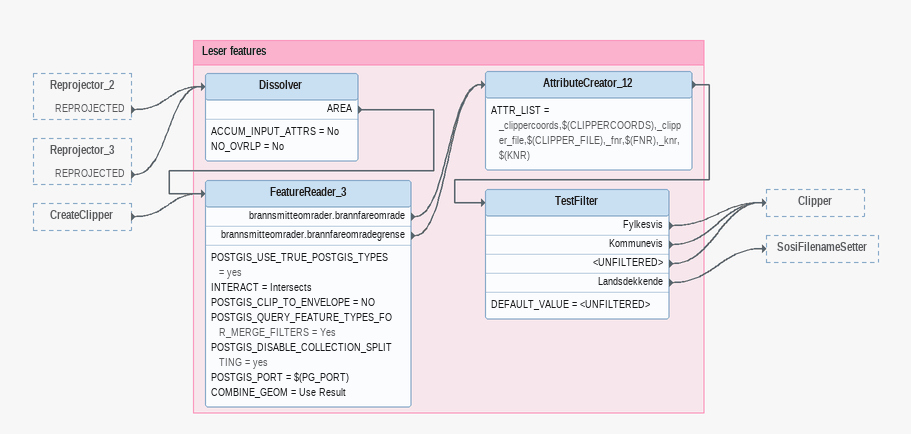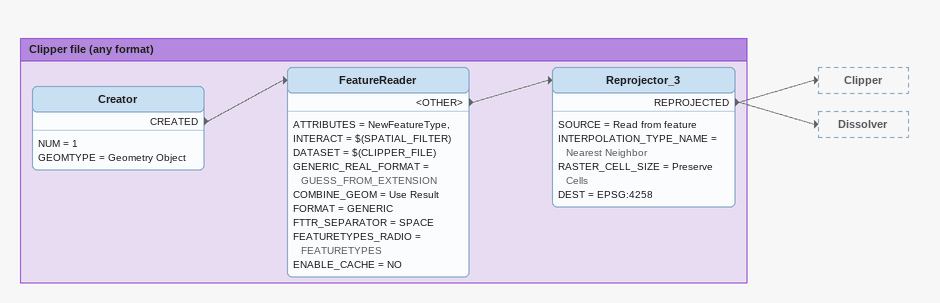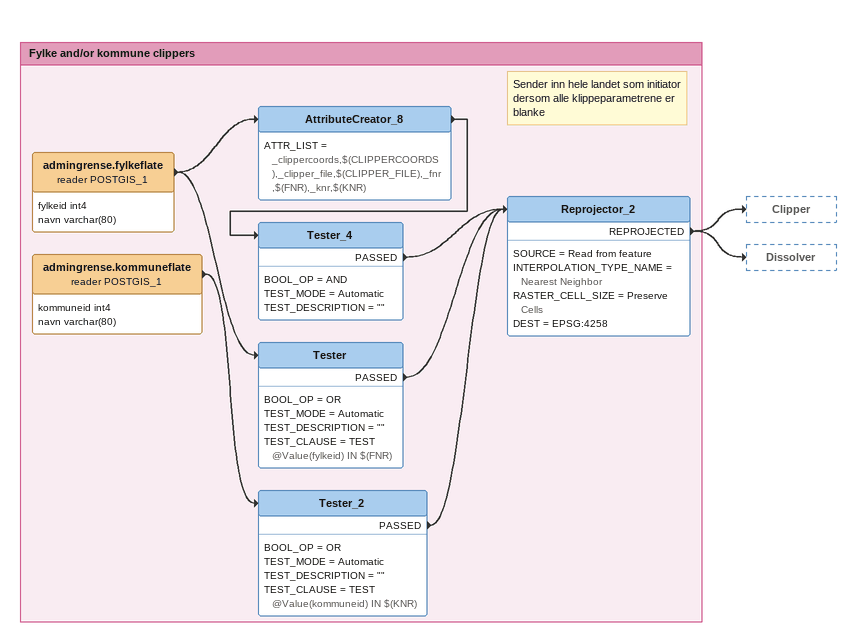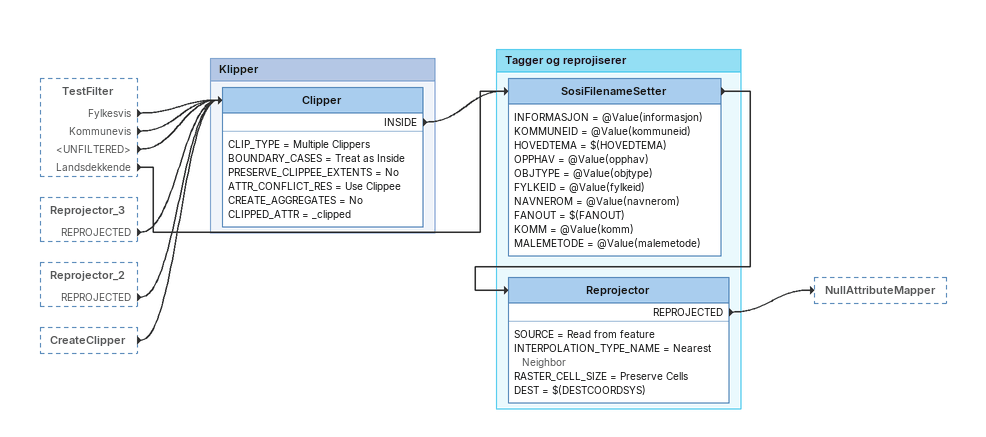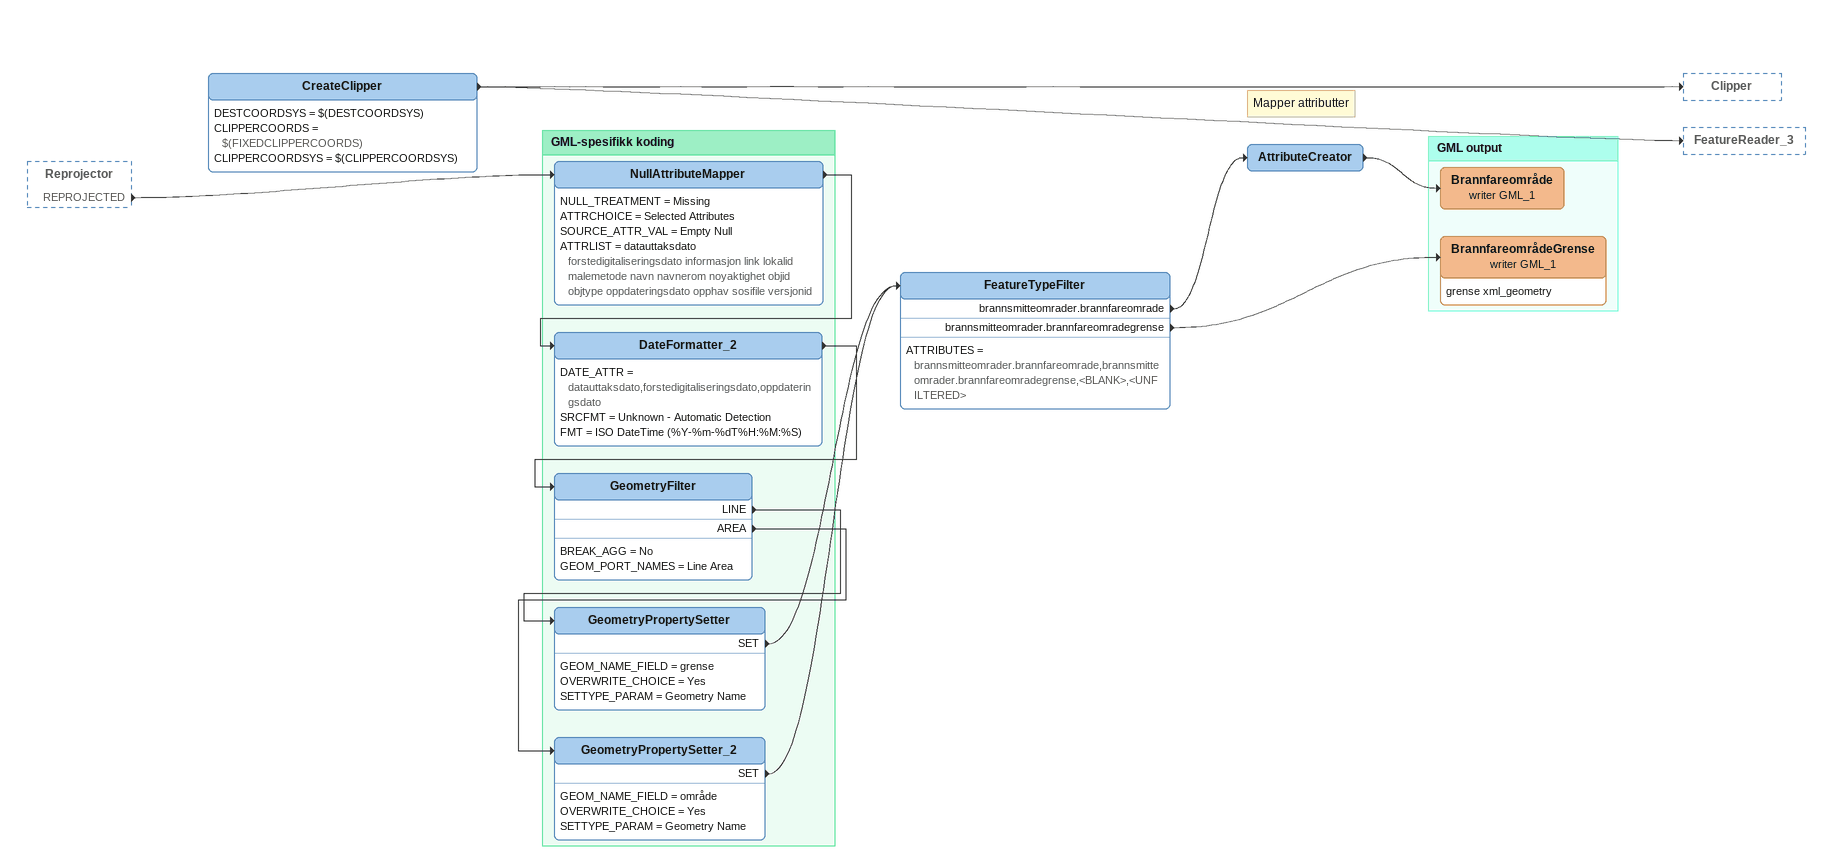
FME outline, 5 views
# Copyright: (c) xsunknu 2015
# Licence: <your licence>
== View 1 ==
Reprojector_2 [outside]
    REPROJECTED -> Dissolver
Reprojector_3 [outside]
    REPROJECTED -> Dissolver
CreateClipper [outside]
    -> FeatureReader_3

Bookmark: Leser features
Dissolver
    ACCUM_INPUT_ATTRS = No
    NO_OVRLP = No
    AREA -> FeatureReader_3
FeatureReader_3
    POSTGIS_USE_TRUE_POSTGIS_TYPES = yes
    INTERACT = Intersects
    POSTGIS_CLIP_TO_ENVELOPE = NO
    POSTGIS_QUERY_FEATURE_TYPES_FOR_MERGE_FILTERS = Yes
    POSTGIS_DISABLE_COLLECTION_SPLITTING = yes
    POSTGIS_PORT = $(PG_PORT)
    COMBINE_GEOM = Use Result
    brannsmitteomrader.brannfareomrade -> AttributeCreator_12
    brannsmitteomrader.brannfareomradegrense -> AttributeCreator_12
AttributeCreator_12
    ATTR_LIST = _clippercoords,$(CLIPPERCOORDS),_clipper_file,$(CLIPPER_FILE),_fnr,$(FNR),_knr,$(KNR)
    -> TestFilter
TestFilter
    DEFAULT_VALUE = <UNFILTERED>
    Fylkesvis -> Clipper
    Kommunevis -> Clipper
    <UNFILTERED> -> Clipper
    Landsdekkende -> SosiFilenameSetter

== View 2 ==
Bookmark: Clipper file (any format)
Creator
    NUM = 1
    GEOMTYPE = Geometry Object
    CREATED -> FeatureReader
FeatureReader
    ATTRIBUTES = NewFeatureType,
    INTERACT = $(SPATIAL_FILTER)
    DATASET = $(CLIPPER_FILE)
    GENERIC_REAL_FORMAT = GUESS_FROM_EXTENSION
    COMBINE_GEOM = Use Result
    FORMAT = GENERIC
    FTTR_SEPARATOR = SPACE
    FEATURETYPES_RADIO = FEATURETYPES
    ENABLE_CACHE = NO
    <OTHER> -> Reprojector_3
Reprojector_3
    SOURCE = Read from feature
    INTERPOLATION_TYPE_NAME = Nearest Neighbor
    RASTER_CELL_SIZE = Preserve Cells
    DEST = EPSG:4258
    REPROJECTED -> Clipper
    REPROJECTED -> Dissolver

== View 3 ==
Bookmark: Fylke and/or kommune clippers
admingrense.fylkeflate (reader POSTGIS_1)
    attributes: fylkeid int4, navn varchar(80)
    -> Tester
    -> AttributeCreator_8
AttributeCreator_8
    ATTR_LIST = _clippercoords,$(CLIPPERCOORDS),_clipper_file,$(CLIPPER_FILE),_fnr,$(FNR),_knr,$(KNR)
    -> Tester_4
Tester_4
    BOOL_OP = AND
    TEST_MODE = Automatic
    TEST_DESCRIPTION = ""
    PASSED -> Reprojector_2
Tester
    BOOL_OP = OR
    TEST_MODE = Automatic
    TEST_DESCRIPTION = ""
    TEST_CLAUSE = TEST @Value(fylkeid) IN $(FNR)
    PASSED -> Reprojector_2
admingrense.kommuneflate (reader POSTGIS_1)
    attributes: kommuneid int4, navn varchar(80)
    -> Tester_2
Tester_2
    BOOL_OP = OR
    TEST_MODE = Automatic
    TEST_DESCRIPTION = ""
    TEST_CLAUSE = TEST @Value(kommuneid) IN $(KNR)
    PASSED -> Reprojector_2
Note: Sender inn hele landet som initiator / dersom alle klippeparametrene er / blanke
Reprojector_2
    SOURCE = Read from feature
    INTERPOLATION_TYPE_NAME = Nearest Neighbor
    RASTER_CELL_SIZE = Preserve Cells
    DEST = EPSG:4258
    REPROJECTED -> Clipper
    REPROJECTED -> Dissolver

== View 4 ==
TestFilter [outside]
    Fylkesvis -> Clipper
    Kommunevis -> Clipper
    <UNFILTERED> -> Clipper
    Landsdekkende -> SosiFilenameSetter
Reprojector_3 [outside]
    REPROJECTED -> Clipper
Reprojector_2 [outside]
    REPROJECTED -> Clipper
CreateClipper [outside]
    -> Clipper

Bookmark: Klipper
Clipper
    CLIP_TYPE = Multiple Clippers
    BOUNDARY_CASES = Treat as Inside
    PRESERVE_CLIPPEE_EXTENTS = No
    ATTR_CONFLICT_RES = Use Clippee
    CREATE_AGGREGATES = No
    CLIPPED_ATTR = _clipped
    INSIDE -> SosiFilenameSetter

Bookmark: Tagger og reprojiserer
SosiFilenameSetter
    INFORMASJON = @Value(informasjon)
    KOMMUNEID = @Value(kommuneid)
    HOVEDTEMA = $(HOVEDTEMA)
    OPPHAV = @Value(opphav)
    OBJTYPE = @Value(objtype)
    FYLKEID = @Value(fylkeid)
    NAVNEROM = @Value(navnerom)
    FANOUT = $(FANOUT)
    KOMM = @Value(komm)
    MALEMETODE = @Value(malemetode)
    -> Reprojector
Reprojector
    SOURCE = Read from feature
    INTERPOLATION_TYPE_NAME = Nearest Neighbor
    RASTER_CELL_SIZE = Preserve Cells
    DEST = $(DESTCOORDSYS)
    REPROJECTED -> NullAttributeMapper

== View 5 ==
Reprojector [outside]
    REPROJECTED -> NullAttributeMapper
CreateClipper
    DESTCOORDSYS = $(DESTCOORDSYS)
    CLIPPERCOORDS = $(FIXEDCLIPPERCOORDS)
    CLIPPERCOORDSYS = $(CLIPPERCOORDSYS)
    -> Clipper
    -> FeatureReader_3
FeatureTypeFilter
    ATTRIBUTES = brannsmitteomrader.brannfareomrade,brannsmitteomrader.brannfareomradegrense,<BLANK>,<UNFILTERED>
    brannsmitteomrader.brannfareomrade -> AttributeCreator
    brannsmitteomrader.brannfareomradegrense -> BrannfareområdeGrense (writer GML_1)
Note: Mapper attributter
AttributeCreator
    -> Brannfareområde (writer GML_1)

Bookmark: GML-spesifikk koding
NullAttributeMapper
    NULL_TREATMENT = Missing
    ATTRCHOICE = Selected Attributes
    SOURCE_ATTR_VAL = Empty Null
    ATTRLIST = datauttaksdato forstedigitaliseringsdato informasjon link lokalid malemetode navn navnerom noyaktighet objid objtype oppdateringsdato opphav sosifile versjonid
    -> DateFormatter_2
DateFormatter_2
    DATE_ATTR = datauttaksdato,forstedigitaliseringsdato,oppdateringsdato
    SRCFMT = Unknown - Automatic Detection
    FMT = ISO DateTime (%Y-%m-%dT%H:%M:%S)
    -> GeometryFilter
GeometryFilter
    BREAK_AGG = No
    GEOM_PORT_NAMES = Line Area
    LINE -> GeometryPropertySetter
    AREA -> GeometryPropertySetter_2
GeometryPropertySetter
    GEOM_NAME_FIELD = grense
    OVERWRITE_CHOICE = Yes
    SETTYPE_PARAM = Geometry Name
    SET -> FeatureTypeFilter
GeometryPropertySetter_2
    GEOM_NAME_FIELD = område
    OVERWRITE_CHOICE = Yes
    SETTYPE_PARAM = Geometry Name
    SET -> FeatureTypeFilter

Bookmark: GML output
Brannfareområde (writer GML_1)
BrannfareområdeGrense (writer GML_1)
    attributes: grense xml_geometry
